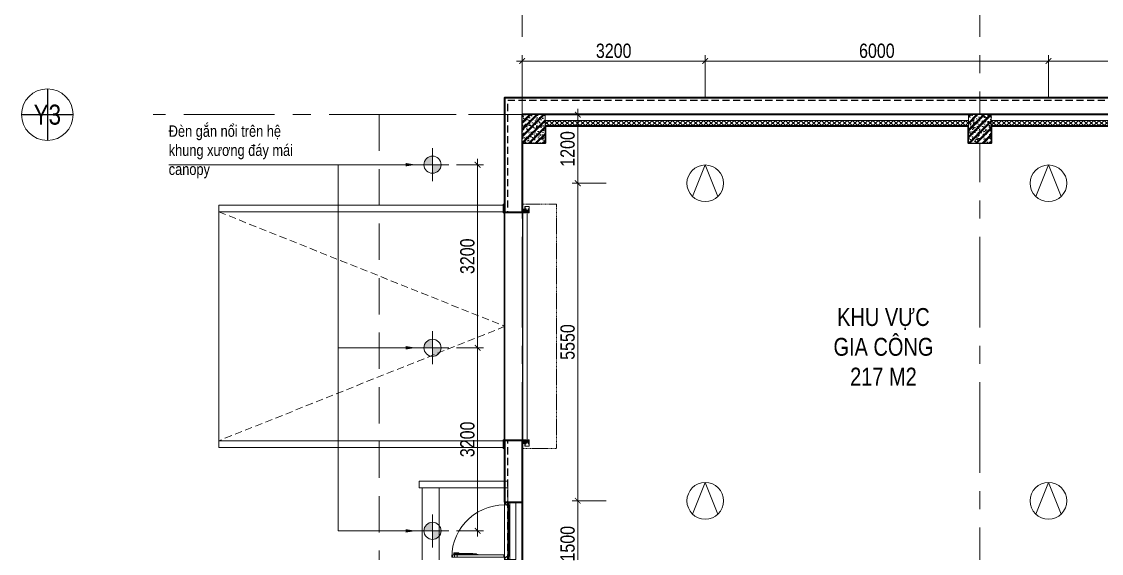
# Model space of a CAD drawing. Header units: millimetres. Extents: x -547695 to 905972, y -1055718 to 167349.
# Drawn here: x -533818 to -514944, y -904588 to -895293 of the extents above; entities that cross this region are included whole.
import ezdxf
from ezdxf.enums import TextEntityAlignment as Align
from ezdxf.xclip import XClip

# ---------------------------------------------------------------- set-up
doc = ezdxf.new("R2010")
doc.units = ezdxf.units.MM
doc.header["$XCLIPFRAME"] = 0
for name, pattern in [('$0$BASE-A0$0$HIDDEN', [0.375, 0.25, -0.125]), ('CENTER', [50.8, 31.75, -6.35, 6.35, -6.35]), ('HIDDEN', [9.525, 6.35, -3.175]), ('XR-MB (+8.000)$0$$0$BASE-A0$0$HIDDEN', [0.375, 0.25, -0.125]), ('XR-MBT1$0$HID', [2.3, 1.5, -0.8])]:
    doc.linetypes.add(name, pattern=pattern)
doc.layers.get('DEFPOINTS').update_dxf_attribs({"color": 1, "lineweight": 25})
doc.layers.add('8', color=8, linetype='Continuous')
for name, color, linetype, lineweight in [('A-COLS', 9, 'Continuous', 9), ('A-DIMS', 8, 'Continuous', 9), ('A-DOOR', 142, 'Continuous', 9), ('A-EQPM-CEIL', 127, 'Continuous', 9), ('A-GRID', 250, 'CENTER', 15), ('A-HEVY', 111, 'Continuous', 35), ('A-HIDD', 45, 'HIDDEN', 9), ('A-PATT', 252, 'Continuous', 9), ('A-SYMBOLS', 10, 'Continuous', 13), ('A-TEXT', 255, 'Continuous', 25), ('A-WALL', 12, 'Continuous', 13), ('A-WALL-INT', 31, 'Continuous', 9), ('TBDIEN', 210, 'Continuous', 15), ('XR-MB (+8.000)$0$chi dan', 8, 'Continuous', 9), ('XR-MB (+8.000)$0$DIM TAN', 169, 'Continuous', 13), ('XR-MB (+8.000)$0$net khung', 2, 'Continuous', 13), ('XR-MB (+8.000)$0$phu kien ngoai cua', 4, 'Continuous', 5)]:
    doc.layers.add(name, color=color, linetype=linetype, lineweight=lineweight)
doc.styles.add('VTK_Arial', font='arial.ttf', dxfattribs={"width": 0.8})
doc.styles.add('VTK_Arial_3.5 mm', font='arial.ttf', dxfattribs={"width": 0.8, "height": 3.5})
doc.dimstyles.new('A-2.5-DIM100', dxfattribs={"dimscale": 100, "dimtxt": 2.5, "dimasz": 1, "dimexe": 1, "dimexo": 0, "dimgap": 0.5, "dimtad": 1, "dimdec": 0, "dimzin": 12, "dimdsep": 46, "dimtxsty": 'VTK_Arial', "dimblk": 'ARCHTICK', "dimcen": 0, "dimdle": 1, "dimclrd": 256, "dimclre": 256, "dimclrt": 7, "dimadec": 1, "dimazin": 3, "dimtfac": 1, "dimtdec": 0, "dimtmove": 0, "dimatfit": 2, "dimfxl": 20, "dimtfill": 1, "dimtolj": 1, "dimtzin": 0, "dimlwd": -1, "dimlwe": -1, "dimarcsym": 0})
doc.dimstyles.new('A-2.5-DIM60', dxfattribs={"dimscale": 60, "dimtxt": 2.5, "dimasz": 1, "dimexe": 1, "dimexo": 0, "dimgap": 0.5, "dimtad": 1, "dimdec": 0, "dimzin": 12, "dimdsep": 46, "dimtxsty": 'VTK_Arial', "dimblk": 'ARCHTICK', "dimcen": 0, "dimdle": 1, "dimclrd": 256, "dimclre": 256, "dimclrt": 7, "dimadec": 1, "dimazin": 3, "dimtfac": 1, "dimtdec": 0, "dimtmove": 0, "dimatfit": 2, "dimfxl": 20, "dimtfill": 1, "dimtolj": 1, "dimtzin": 0, "dimlwd": -1, "dimlwe": -1, "dimarcsym": 0})

# ---------------------------------------------------------------- blocks, each defined once
blk = doc.blocks.new('*U325')
blk.add_wipeout([(4.5, 0), (4.46, -0.56), (4.36, -1.12), (4.18, -1.66), (3.94, -2.17), (3.64, -2.65), (3.28, -3.08), (2.87, -3.47), (2.41, -3.8), (1.92, -4.07), (1.39, -4.28), (0.84, -4.42), (0.28, -4.49), (-0.28, -4.49), (-0.84, -4.42), (-1.39, -4.28), (-1.92, -4.07), (-2.41, -3.8), (-2.87, -3.47), (-3.28, -3.08), (-3.64, -2.65), (-3.94, -2.17), (-4.18, -1.66), (-4.36, -1.12), (-4.46, -0.56), (-4.5, 0), (-4.46, 0.56), (-4.36, 1.12), (-4.18, 1.66), (-3.94, 2.17), (-3.64, 2.65), (-3.28, 3.08), (-2.87, 3.47), (-2.41, 3.8), (-1.92, 4.07), (-1.39, 4.28), (-0.84, 4.42), (-0.28, 4.49), (0.28, 4.49), (0.84, 4.42), (1.39, 4.28), (1.92, 4.07), (2.41, 3.8), (2.87, 3.47), (3.28, 3.08), (3.64, 2.65), (3.94, 2.17), (4.18, 1.66), (4.36, 1.12), (4.46, 0.56)])
blk.add_circle((0, 0), 4.5)
at = {"layer": 'DEFPOINTS', "color": 250}
for p, q in [((0, 4.5), (0, -4.5)), ((-4.5, 0), (4.5, 0))]:
    blk.add_line(p, q, dxfattribs=at)
at = {"color": 7, "style": 'VTK_Arial_3.5 mm', "width": 0.8}
blk.add_attdef('X12', text='', height=3.5, dxfattribs=at).set_placement((0, 0), align=Align.MIDDLE_CENTER)
blk = doc.blocks.new('Ư4RGH56YH')
at = {"layer": 'A-SYMBOLS', "xscale": 100, "yscale": 100, "zscale": 100}
blk.add_blockref('*U325', (-35225.7, -19132.3), dxfattribs=at).add_auto_attribs({'X12': 'Y3'})
blk = doc.blocks.new('DCAVN')
at = {"layer": 'A-EQPM-CEIL', "color": 0}
for p, q in [((-275, -290), (0, 400)), ((0, 400), (277, -289))]:
    blk.add_line(p, q, dxfattribs=at)
blk.add_circle((0, 0), 400, dxfattribs=at)
blk = doc.blocks.new('zw$7EED')
at = {"layer": 'TBDIEN', "color": 3, "ltscale": 0.2, "xscale": 0.8, "yscale": 0.8, "zscale": 0.8}
for p in [(3200, -1200), (9200, -1200), (3200, -6750), (9200, -6750)]:
    blk.add_blockref('DCAVN', p, dxfattribs=at)
blk = doc.blocks.new('_ARCHTICK')
at = {"color": 0, "linetype": 'ByBlock', "const_width": 0.15}
blk.add_lwpolyline([(-0.5, -0.5), (0.5, 0.5)], dxfattribs=at)
blk = doc.blocks.new('*D722')
at = {"layer": 'A-DIMS', "transparency": 16777216}
for p, q in [((-523598, -898119), (-524197, -898119)), ((-524097, -898019), (-524097, -903769)), ((-523598, -903669), (-524197, -903669))]:
    blk.add_line(p, q, dxfattribs=at)
at = {"layer": 'DEFPOINTS', "color": 0, "transparency": 16777216}
for p in [(-523598, -898119), (-524097, -903669), (-523598, -903669)]:
    blk.add_point(p, dxfattribs=at)
at = {"layer": 'A-DIMS', "transparency": 16777216, "xscale": 100, "yscale": 100, "zscale": 100}
for p, rotation in [((-524097, -898119), 90), ((-524097, -903669), 270)]:
    blk.add_blockref('_ARCHTICK', p, dxfattribs=dict(at, rotation=rotation))
at = {"layer": 'A-DIMS', "color": 7, "transparency": 16777216, "insert": (-524274, -900894), "char_height": 250, "attachment_point": 5, "rotation": 90, "style": 'VTK_Arial', "bg_fill": 3, "box_fill_scale": 1.1, "bg_fill_color": 257, "bg_fill_transparency": 0}
blk.add_mtext('\\A1;5550', dxfattribs=at)
blk = doc.blocks.new('*D723')
at = {"layer": 'A-DIMS', "transparency": 16777216}
for p, q in [((-524097, -903569), (-524097, -905269)), ((-523598, -903669), (-524197, -903669)), ((-523598, -905169), (-524197, -905169))]:
    blk.add_line(p, q, dxfattribs=at)
at = {"layer": 'DEFPOINTS', "color": 0, "transparency": 16777216}
for p in [(-523598, -903669), (-524097, -905169), (-523598, -905169)]:
    blk.add_point(p, dxfattribs=at)
at = {"layer": 'A-DIMS', "transparency": 16777216, "xscale": 100, "yscale": 100, "zscale": 100}
for p, rotation in [((-524097, -903669), 90), ((-524097, -905169), 270)]:
    blk.add_blockref('_ARCHTICK', p, dxfattribs=dict(at, rotation=rotation))
at = {"layer": 'A-DIMS', "color": 7, "transparency": 16777216, "insert": (-524274, -904419), "char_height": 250, "attachment_point": 5, "rotation": 90, "style": 'VTK_Arial', "bg_fill": 3, "box_fill_scale": 1.1, "bg_fill_color": 257, "bg_fill_transparency": 0}
blk.add_mtext('\\A1;1500', dxfattribs=at)
blk = doc.blocks.new('*D724')
at = {"layer": 'A-DIMS', "transparency": 16777216}
for p, q in [((-525069, -896620), (-525069, -895883)), ((-521869, -896620), (-521869, -895883)), ((-525169, -895983), (-521769, -895983))]:
    blk.add_line(p, q, dxfattribs=at)
at = {"layer": 'DEFPOINTS', "color": 0, "transparency": 16777216}
for p in [(-521869, -895983), (-525069, -896620), (-521869, -896620)]:
    blk.add_point(p, dxfattribs=at)
at = {"layer": 'A-DIMS', "transparency": 16777216, "xscale": 100, "yscale": 100, "zscale": 100, "rotation": 180}
blk.add_blockref('_ARCHTICK', (-525069, -895983), dxfattribs=at)
at = {"layer": 'A-DIMS', "transparency": 16777216, "xscale": 100, "yscale": 100, "zscale": 100}
blk.add_blockref('_ARCHTICK', (-521869, -895983), dxfattribs=at)
at = {"layer": 'A-DIMS', "color": 7, "transparency": 16777216, "insert": (-523469, -895805), "char_height": 250, "attachment_point": 5, "style": 'VTK_Arial', "bg_fill": 3, "box_fill_scale": 1.1, "bg_fill_color": 257, "bg_fill_transparency": 0}
blk.add_mtext('\\A1;3200', dxfattribs=at)
blk = doc.blocks.new('*D725')
at = {"layer": 'A-DIMS', "transparency": 16777216}
for p, q in [((-521869, -896620), (-521869, -895883)), ((-515869, -896620), (-515869, -895883)), ((-521969, -895983), (-515769, -895983))]:
    blk.add_line(p, q, dxfattribs=at)
at = {"layer": 'DEFPOINTS', "color": 0, "transparency": 16777216}
for p in [(-515869, -895983), (-521869, -896620), (-515869, -896620)]:
    blk.add_point(p, dxfattribs=at)
at = {"layer": 'A-DIMS', "transparency": 16777216, "xscale": 100, "yscale": 100, "zscale": 100, "rotation": 180}
blk.add_blockref('_ARCHTICK', (-521869, -895983), dxfattribs=at)
at = {"layer": 'A-DIMS', "transparency": 16777216, "xscale": 100, "yscale": 100, "zscale": 100}
blk.add_blockref('_ARCHTICK', (-515869, -895983), dxfattribs=at)
at = {"layer": 'A-DIMS', "color": 7, "transparency": 16777216, "insert": (-518869, -895805), "char_height": 250, "attachment_point": 5, "style": 'VTK_Arial', "bg_fill": 3, "box_fill_scale": 1.1, "bg_fill_color": 257, "bg_fill_transparency": 0}
blk.add_mtext('\\A1;6000', dxfattribs=at)
blk = doc.blocks.new('*D726')
at = {"layer": 'A-DIMS', "transparency": 16777216}
for p, q in [((-515869, -896620), (-515869, -895883)), ((-509869, -896620), (-509869, -895883)), ((-515969, -895983), (-509769, -895983))]:
    blk.add_line(p, q, dxfattribs=at)
at = {"layer": 'DEFPOINTS', "color": 0, "transparency": 16777216}
for p in [(-509869, -895983), (-515869, -896620), (-509869, -896620)]:
    blk.add_point(p, dxfattribs=at)
at = {"layer": 'A-DIMS', "transparency": 16777216, "xscale": 100, "yscale": 100, "zscale": 100, "rotation": 180}
blk.add_blockref('_ARCHTICK', (-515869, -895983), dxfattribs=at)
at = {"layer": 'A-DIMS', "transparency": 16777216, "xscale": 100, "yscale": 100, "zscale": 100}
blk.add_blockref('_ARCHTICK', (-509869, -895983), dxfattribs=at)
at = {"layer": 'A-DIMS', "color": 7, "transparency": 16777216, "insert": (-512869, -895805), "char_height": 250, "attachment_point": 5, "style": 'VTK_Arial', "bg_fill": 3, "box_fill_scale": 1.1, "bg_fill_color": 257, "bg_fill_transparency": 0}
blk.add_mtext('\\A1;6000', dxfattribs=at)
blk = doc.blocks.new('*D732')
at = {"layer": 'A-DIMS', "transparency": 16777216}
for p, q in [((-524097, -898219), (-524097, -896820)), ((-523598, -896920), (-524197, -896920)), ((-523598, -898119), (-524197, -898119))]:
    blk.add_line(p, q, dxfattribs=at)
at = {"layer": 'DEFPOINTS', "color": 0, "transparency": 16777216}
for p in [(-524097, -896920), (-523598, -896920), (-523598, -898119)]:
    blk.add_point(p, dxfattribs=at)
at = {"layer": 'A-DIMS', "transparency": 16777216, "xscale": 100, "yscale": 100, "zscale": 100}
for p, rotation in [((-524097, -896920), 90), ((-524097, -898119), 270)]:
    blk.add_blockref('_ARCHTICK', p, dxfattribs=dict(at, rotation=rotation))
at = {"layer": 'A-DIMS', "color": 7, "transparency": 16777216, "insert": (-524274, -897519), "char_height": 250, "attachment_point": 5, "rotation": 90, "style": 'VTK_Arial', "bg_fill": 3, "box_fill_scale": 1.1, "bg_fill_color": 257, "bg_fill_transparency": 0}
blk.add_mtext('\\A1;1200', dxfattribs=at)
blk = doc.blocks.new('THTH')
at = {"layer": 'A-EQPM-CEIL'}
h = blk.add_hatch(color=2, dxfattribs=at)
h.dxf.hatch_style = 1
h.paths.add_polyline_path([(-150, 0), (0, 0), (0, 150, 0.414214), (-150, 0)])
h.paths.add_polyline_path([(0, -150), (0, 0), (150, 0, -0.414214), (0, -150)])
at = {"layer": 'A-EQPM-CEIL', "color": 2}
for points in [[(0, 0), (0, 288)], [(0, 0), (288, 0)], [(0, 0), (-288, 0)], [(0, 0), (0, -288)]]:
    blk.add_lwpolyline(points, dxfattribs=at)
blk.add_circle((0, 0), 150, dxfattribs=at)
blk = doc.blocks.new('*D906')
at = {"layer": 'A-DIMS', "transparency": 16777216}
for p, q in [((-526217, -897795), (-525747, -897795)), ((-525847, -897695), (-525847, -901095)), ((-526217, -900995), (-525747, -900995))]:
    blk.add_line(p, q, dxfattribs=at)
at = {"layer": 'DEFPOINTS', "color": 0, "transparency": 16777216}
for p in [(-526217, -897795), (-526217, -900995), (-525847, -900995)]:
    blk.add_point(p, dxfattribs=at)
at = {"layer": 'A-DIMS', "transparency": 16777216, "xscale": 100, "yscale": 100, "zscale": 100}
for p, rotation in [((-525847, -897795), 90), ((-525847, -900995), 270)]:
    blk.add_blockref('_ARCHTICK', p, dxfattribs=dict(at, rotation=rotation))
at = {"layer": 'A-DIMS', "color": 7, "transparency": 16777216, "insert": (-526025, -899395), "char_height": 250, "attachment_point": 5, "rotation": 90, "style": 'VTK_Arial', "bg_fill": 3, "box_fill_scale": 1.1, "bg_fill_color": 257, "bg_fill_transparency": 0}
blk.add_mtext('\\A1;3200', dxfattribs=at)
blk = doc.blocks.new('*D907')
at = {"layer": 'A-DIMS', "transparency": 16777216}
for p, q in [((-526217, -900995), (-525747, -900995)), ((-525847, -900895), (-525847, -904295)), ((-526217, -904195), (-525747, -904195))]:
    blk.add_line(p, q, dxfattribs=at)
at = {"layer": 'DEFPOINTS', "color": 0, "transparency": 16777216}
for p in [(-526217, -900995), (-526217, -904195), (-525847, -904195)]:
    blk.add_point(p, dxfattribs=at)
at = {"layer": 'A-DIMS', "transparency": 16777216, "xscale": 100, "yscale": 100, "zscale": 100}
for p, rotation in [((-525847, -900995), 90), ((-525847, -904195), 270)]:
    blk.add_blockref('_ARCHTICK', p, dxfattribs=dict(at, rotation=rotation))
at = {"layer": 'A-DIMS', "color": 7, "transparency": 16777216, "insert": (-526025, -902595), "char_height": 250, "attachment_point": 5, "rotation": 90, "style": 'VTK_Arial', "bg_fill": 3, "box_fill_scale": 1.1, "bg_fill_color": 257, "bg_fill_transparency": 0}
blk.add_mtext('\\A1;3200', dxfattribs=at)
blk = doc.blocks.new('ERBHRTHB4T')
at = {"color": 0}
blk.add_wipeout([(-200, 100), (200, 100), (200, -400), (-200, -400)], dxfattribs=at).dxf.layer = '8'
at = {"layer": 'A-PATT'}
h = blk.add_hatch(dxfattribs=at)
h.set_pattern_fill('BT-01', color=256, scale=20, style=0, double=1, pattern_type=2)
h.set_pattern_definition([(50, (115612.73, 26820), (143.45204, -12.55043), [15, -165]), (355, (115612.73, 26820), (-27.75027, 150.43843), [12, -132]), (100.4514, (115624.68, 26818.95), (115.70188, 137.88791), [12.74804, -140.22842]), (46.1842, (115612.73, 26860), (213.4482, -33.1038), [22.5, -247.5]), (96.6356, (115630.52, 26857.24), (186.93254, 194.82357), [19.12206, -210.3426]), (351.1842, (115612.73, 26860), (186.9324, 194.8237), [18, -198]), (21, (115632.73, 26850), (119.38141, -80.52378), [15, -165]), (326, (115632.73, 26850), (48.66307, 145.03), [12, -132]), (71.4514, (115642.68, 26843.29), (168.04453, 64.5061), [12.74804, -140.22842]), (37.5, (115612.73, 26820), (2.43197, 66.57877), [0, -130.4, 0, -134, 0, -132.5]), (7.5, (115612.73, 26820), (52.613907, 78.882342), [0, -76.4, 0, -127.4, 0, -50.5]), (327.5, (115568.13, 26820), (106.764487, -4.510974), [0, -50, 0, -156, 0, -207]), (317.5, (115548.13, 26820), (116.637234, 20.021), [0, -65, 0, -103.6, 0, -147]), (45, (115612.73, 26820), (-60.104076, 60.104076), []), (45, (115612.73, 26844.5), (-60.104076, 60.104076), [])])
h.paths.add_polyline_path([(200, 100), (200, -400), (-200, -400), (-200, 100)])
at = {"color": 0}
blk.add_lwpolyline([(-200, 100), (200, 100), (200, -400), (-200, -400)], close=True, dxfattribs=at)
blk = doc.blocks.new('ERYUJH76Y')
at = {"layer": 'A-GRID', "ltscale": 50}
for points in [[(-24000, 3348), (-24000, 25008)], [(-16000, 3348), (-16000, 25008)], [(4694, 21428), (-30447, 21428)]]:
    blk.add_lwpolyline(points, dxfattribs=at)
at = {"layer": 'A-COLS'}
for p in [(-23800, 21328), (-16000, 21328)]:
    blk.add_blockref('ERBHRTHB4T', p, dxfattribs=at)
blk = doc.blocks.new('XR-MB (+8.000)$0$ban le b')
at = {"layer": 'A-DOOR'}
for p, q in [((11285, -283), (11288, -283)), ((11285, -307), (11285, -283)), ((11294, -309), (11287, -309)), ((11288, -283), (11288, -305)), ((11297, -306), (11290, -306)), ((11300, -330), (11294, -330)), ((11295, -319), (11295, -310)), ((11297, -327), (11297, -333)), ((11298, -319), (11298, -308))]:
    blk.add_line(p, q, dxfattribs=at)
for radius in [10, 7]:
    blk.add_circle((11297, -330), radius, dxfattribs=at)
for centre, radius, start, end in [((11287, -307), 1.5, 180, 270), ((11290, -305), 1.5, 180, 270), ((11294, -310), 1.5, 0, 90), ((11293, -319), 2, 286.9578, 0), ((11297, -308), 1.5, 0, 90), ((11300, -319), 2, 180, 253.0422)]:
    blk.add_arc(centre, radius, start, end, dxfattribs=at)
blk = doc.blocks.new('XR-MB (+8.000)$0$gioong cao su')
at = {"layer": 'A-DOOR'}
for points in [[(1628098, 55606), (1628100, 55606), (1628100, 55546), (1628098, 55546)], [(1628100, 55591), (1628107, 55591), (1628107, 55561), (1628100, 55561)]]:
    blk.add_lwpolyline(points, close=True, dxfattribs=at)
for points in [[(1628109, 55600), (1628128, 55600, -0.4142136), (1628130, 55598), (1628130, 55553, -0.4142136), (1628128, 55551), (1628109, 55551, -0.4142136), (1628107, 55553), (1628107, 55598, -0.4142136)], [(1628109, 55599), (1628128, 55599, -0.4142136), (1628129, 55598), (1628129, 55553, -0.4142136), (1628128, 55552), (1628109, 55552, -0.4142136), (1628108, 55553), (1628108, 55598, -0.4142136)]]:
    blk.add_lwpolyline(points, format="xyb", close=True, dxfattribs=at)
blk = doc.blocks.new('XR-MB (+8.000)$0$123')
at = {"layer": 'A-DOOR'}
h = blk.add_hatch(dxfattribs=at)
h.set_pattern_fill('ANSI31', color=256, style=0)
h.set_pattern_definition([(135, (327793.7614, 93736.06553), (0.08838834765, 0.08838834765), [])])
h.paths.add_polyline_path([(240172, 36474), (240174, 36474), (240174, 36388), (240172, 36388)])
for p, q in [((240171, 36465), (240171, 36475)), ((240221, 36475), (240171, 36475)), ((240172, 36474), (240172, 36388)), ((240172, 36465), (240172, 36474)), ((240172, 36474), (240220, 36474)), ((240174, 36474), (240174, 36388)), ((240174, 36413), (240174, 36413)), ((240220, 36420), (240205, 36420)), ((240205, 36420), (240205, 36403)), ((240221, 36418), (240206, 36418)), ((240206, 36418), (240206, 36401)), ((240235, 36455), (240220, 36474)), ((240235, 36434), (240220, 36434)), ((240220, 36434), (240220, 36420)), ((240236, 36455), (240221, 36475)), ((240221, 36432), (240221, 36418)), ((240236, 36432), (240221, 36432)), ((240235, 36455), (240235, 36434)), ((240236, 36455), (240236, 36432)), ((240146, 36386), (240146, 36398)), ((240146, 36398), (240147, 36398)), ((240186, 36386), (240146, 36386)), ((240147, 36388), (240147, 36398)), ((240185, 36388), (240147, 36388)), ((240185, 36388), (240205, 36403)), ((240186, 36386), (240206, 36401))]:
    blk.add_line(p, q, dxfattribs=at)
blk = doc.blocks.new('XR-MB (+8.000)$0$gdfghgfjjjk')
at = {"layer": 'A-DOOR'}
for p, q in [((196862, 627553), (196861, 626550)), ((196862, 627568), (196871, 627568)), ((196862, 627568), (196862, 627568)), ((196862, 627568), (196862, 627568)), ((196862, 627568), (196862, 627568)), ((196862, 627534), (196862, 627568)), ((196863, 627553), (196862, 626551)), ((196863, 627567), (196870, 627567)), ((196863, 627534), (196863, 627567)), ((196863, 627554), (196896, 627554)), ((196863, 627554), (196863, 627554)), ((196863, 627545), (196863, 627554)), ((196864, 627545), (196863, 627545)), ((196863, 627515), (196906, 627515)), ((196863, 627506), (196863, 627515)), ((196863, 627460), (196863, 627469)), ((196906, 627460), (196863, 627460)), ((196864, 627553), (196895, 627553)), ((196864, 627545), (196864, 627553)), ((196864, 627514), (196905, 627514)), ((196864, 627506), (196864, 627514)), ((196864, 627461), (196864, 627469)), ((196905, 627461), (196864, 627461)), ((196870, 627567), (196870, 627554)), ((196871, 627568), (196871, 627554)), ((196895, 627553), (196895, 627544)), ((196895, 627544), (196906, 627544)), ((196896, 627554), (196896, 627544)), ((196896, 627544), (196907, 627544)), ((196905, 626564), (196906, 627544)), ((196905, 626563), (196907, 627544)), ((196905, 627514), (196905, 627461)), ((196906, 627544), (196906, 627534)), ((196906, 627515), (196906, 627460)), ((196907, 627544), (196907, 627534)), ((196943, 627529), (196907, 627529)), ((196907, 627529), (196907, 627062)), ((196907, 627514), (196913, 627514)), ((196907, 627462), (196913, 627462)), ((196943, 627434), (196907, 627434)), ((196935, 627406), (196907, 627406)), ((196913, 627514), (196925, 627529)), ((196913, 627514), (196913, 627462)), ((196913, 627462), (196925, 627434)), ((196924, 627095), (196924, 627432)), ((196935, 627432), (196924, 627432)), ((196925, 627529), (196925, 627434)), ((196935, 627162), (196935, 627432)), ((196943, 627434), (196943, 627529)), ((196915, 627089), (196907, 627089)), ((196914, 627062), (196907, 627062)), ((196922, 627093), (196915, 627089)), ((196915, 627062), (196915, 627089)), ((196924, 627162), (196935, 627162)), ((196862, 626571), (196862, 626563)), ((196862, 626571), (196862, 626564)), ((196862, 626564), (196905, 626564)), ((197894, 626451), (196820, 626451)), ((196861, 626550), (196870, 626550)), ((196862, 626563), (196905, 626563)), ((196862, 626551), (196869, 626551)), ((196869, 626551), (196869, 626563)), ((196870, 626550), (196870, 626563)), ((197862, 626489), (196874, 626489)), ((196875, 626469), (197862, 626469))]:
    blk.add_line(p, q, dxfattribs=at)
at = {"layer": 'A-DOOR', "linetype": 'XR-MB (+8.000)$0$$0$BASE-A0$0$HIDDEN'}
blk.add_line((197899, 626550), (196851, 626550), dxfattribs=at)
at = {"layer": 'A-DOOR'}
blk.add_arc((196851, 626550), 1018, 354.451, 89.3822, dxfattribs=at)
for centre, major_axis, start_param, end_param in [((196914, 627062), (-0.809, 0.369), 1.998585, 3.569381), ((196921, 627095), (2.34, 1.29), 4.637391, 5.778763)]:
    blk.add_ellipse(centre, major_axis=major_axis, ratio=1, start_param=start_param, end_param=end_param, dxfattribs=at)
at = {"layer": 'XR-MB (+8.000)$0$chi dan', "extrusion": (0, 0, -1), "xscale": 0.8895027643677431, "yscale": 0.8895027643677431, "zscale": -0.889502743225944, "rotation": 179.9978614932291}
blk.add_blockref('XR-MB (+8.000)$0$123', (16817, 658913), dxfattribs=at)
at = {"layer": 'XR-MB (+8.000)$0$chi dan', "xscale": 0.8895027643677431, "yscale": 0.8895027643677431, "zscale": 0.8895027643677431, "rotation": 180.0021385067709}
blk.add_blockref('XR-MB (+8.000)$0$123', (411551, 658929), dxfattribs=at)
at = {"layer": 'XR-MB (+8.000)$0$net khung', "xscale": 0.1601102353251793, "yscale": 0.1601102353251793, "zscale": 0.1601102172678523, "rotation": 90.00213296456585}
for p in [(205775, 365814), (206777, 365814)]:
    blk.add_blockref('XR-MB (+8.000)$0$gioong cao su', p, dxfattribs=at)
at = {"layer": 'XR-MB (+8.000)$0$phu kien ngoai cua', "xscale": 0.889502645156231, "yscale": 0.889502763748169, "zscale": 0.8895026589233752, "rotation": 270.002134667727}
blk.add_blockref('XR-MB (+8.000)$0$ban le b', (197145, 636598), dxfattribs=at)
blk = doc.blocks.new('XR-MB (+8.000)$0$cua 1 canh')
blk.add_wipeout([(0, 0), (0, -1100), (220, -1100), (220, 0)]).dxf.layer = 'A-DOOR'
at = {"layer": 'A-DOOR'}
blk.add_lwpolyline([(0, 0), (220, 0), (220, -1100), (0, -1100)], close=True, dxfattribs=at)
at = {"layer": 'XR-MB (+8.000)$0$DIM TAN', "xscale": -1, "rotation": 270}
blk.add_blockref('XR-MB (+8.000)$0$gdfghgfjjjk', (-626335, -197918), dxfattribs=at)
blk = doc.blocks.new('*U49')
for p, q in [((-3985, 425), (-4095, 425)), ((-4095, 425), (-4095, 350)), ((-3988, 422), (-4092, 422)), ((-4010, 416), (-4053, 416)), ((-4053, 403), (-4053, 416)), ((-4053, 408), (-4053, 408)), ((-4037, 403), (-4053, 403)), ((-4013, 413), (-4050, 413)), ((-4050, 406), (-4050, 413)), ((-4037, 406), (-4050, 406)), ((-4037, 406), (-4037, 403)), ((-4023, 406), (-4013, 406)), ((-4013, 406), (-4023, 406)), ((-4023, 403), (-4023, 406)), ((-4023, 403), (-3985, 403)), ((-4013, 406), (-4013, 413)), ((-4010, 406), (-4010, 416)), ((-4010, 406), (-3988, 406)), ((-3988, 406), (-3988, 422)), ((-3985, 403), (-3985, 425)), ((-15, 403), (-15, 425)), ((-15, 425), (95, 425)), ((23, 403), (-15, 403)), ((-12, 406), (-12, 422)), ((-12, 422), (92, 422)), ((10, 406), (-12, 406)), ((10, 406), (10, 416)), ((10, 416), (53, 416)), ((13, 406), (13, 413)), ((13, 413), (50, 413)), ((23, 406), (13, 406)), ((13, 406), (23, 406)), ((23, 403), (23, 406)), ((37, 406), (37, 403)), ((37, 406), (50, 406)), ((37, 403), (53, 403)), ((50, 406), (50, 413)), ((53, 403), (53, 416)), ((53, 408), (53, 408)), ((95, 425), (95, 350))]:
    blk.add_line(p, q)
for points in [[(-4037, 403, 0.277794), (-4010, 396, -0.278361), (-4023, 403)], [(37, 403, -0.277794), (10, 396, 0.278361), (23, 403)]]:
    blk.add_lwpolyline(points, format="xyb")
at = {"color": 250}
blk.add_wipeout([(0, 0), (-4000, 0), (-4000, 300), (0, 300)], dxfattribs=at)
for p, q in [((-4092, 422), (-4092, 353)), ((92, 422), (92, 353)), ((-4095, 350), (-3985, 350)), ((-4092, 353), (-3988, 353)), ((-4037, 373), (-4053, 373)), ((-4053, 373), (-4053, 360)), ((-4053, 368), (-4053, 368)), ((-4010, 360), (-4053, 360)), ((-4037, 370), (-4050, 370)), ((-4050, 370), (-4050, 363)), ((-4013, 363), (-4050, 363)), ((-4037, 370), (-4037, 373)), ((-3985, 373), (-4023, 373)), ((-4023, 373), (-4023, 370)), ((-4013, 370), (-4023, 370)), ((-4013, 370), (-4013, 363)), ((-3988, 370), (-4010, 370)), ((-4010, 370), (-4010, 360)), ((-4000, 300), (-4000, 0)), ((-3988, 353), (-3988, 370)), ((-3985, 350), (-3985, 373)), ((-15, 350), (-15, 373)), ((-15, 373), (23, 373)), ((95, 350), (-15, 350)), ((-12, 353), (-12, 370)), ((-12, 370), (10, 370)), ((92, 353), (-12, 353)), ((0, 300), (0, 0)), ((10, 370), (10, 360)), ((10, 360), (53, 360)), ((13, 370), (23, 370)), ((13, 370), (13, 363)), ((13, 363), (50, 363)), ((23, 373), (23, 370)), ((37, 370), (37, 373)), ((37, 373), (53, 373)), ((37, 370), (50, 370)), ((50, 370), (50, 363)), ((53, 373), (53, 360)), ((53, 368), (53, 368))]:
    blk.add_line(p, q)
at = {"color": 1}
for p, q in [((-4002, 348), (-4048, 302)), ((-4048, 348), (-4002, 302)), ((2, 348), (48, 302)), ((48, 348), (2, 302))]:
    blk.add_line(p, q, dxfattribs=at)
at = {"linetype": 'XR-MBT1$0$HID', "ltscale": 10}
blk.add_lwpolyline([(50, 300), (135, 300), (135, 900), (-4135, 900), (-4135, 544), (-4135, 544), (-4135, 300), (-4050, 300)], dxfattribs=at)
for points in [[(-4037, 373, -0.277794), (-4010, 379, 0.278361), (-4023, 373)], [(37, 373, 0.277794), (10, 379, -0.278361), (23, 373)]]:
    blk.add_lwpolyline(points, format="xyb")
at = {"linetype": 'XR-MBT1$0$HID', "ltscale": 10, "const_width": 20}
blk.add_lwpolyline([(-4025, 388), (25, 388)], dxfattribs=at)
for points in [[(-4000, 350), (-4000, 340), (-3985, 340), (-3985, -30), (-4135, -30), (-4135, -15), (-4123, -15), (-4123, 0)], [(-4050, 350), (-4000, 350), (-4000, 300), (-4050, 300), (-4050, 350)], [(0, 350), (0, 340), (-15, 340), (-15, -30), (135, -30), (135, -15), (123, -15), (123, 0)], [(50, 350), (0, 350), (0, 300), (50, 300), (50, 350)]]:
    blk.add_lwpolyline(points)
for points in [[(-4048, 348), (-4002, 348), (-4002, 302), (-4048, 302)], [(48, 348), (2, 348), (2, 302), (48, 302)]]:
    blk.add_lwpolyline(points, close=True)
at = {"style": 'VTK_Arial', "width": 0.8}
blk.add_attdef('DFDFD', (-1866, 322), '', height=100, dxfattribs=at)
blk = doc.blocks.new('egeg')
at = {"layer": 'A-PATT'}
for points in [[(1500, 720), (-50, 720)], [(-50, 600), (-50, 720)], [(1500, 600), (-50, 600)], [(0, 600), (0, -900)], [(300, 600), (300, -900)], [(1500, 720), (1500, -1020)], [(1500, -900), (-50, -900)], [(-50, -900), (-50, -1020)], [(1500, -1020), (-50, -1020)]]:
    blk.add_lwpolyline(points, dxfattribs=at)
blk = doc.blocks.new('rty')
at = {"layer": 'A-HIDD', "ltscale": 20}
blk.add_lwpolyline([(0, 2000), (5000, 0), (0, -2000)], dxfattribs=at)
at = {"layer": 'A-PATT'}
for points in [[(0, -2120), (5000, -2120), (5000, 2120), (0, 2120)], [(0, -2000), (5000, -2000), (5000, 2000), (0, 2000)]]:
    blk.add_lwpolyline(points, close=True, dxfattribs=at)
blk = doc.blocks.new('RHRTHRHRT')
at = {"layer": 'A-PATT', "transparency": 33554620}
h = blk.add_hatch(dxfattribs=at)
h.set_pattern_fill('ANSI37', color=256, scale=20)
h.set_pattern_definition([(45, (-12900, -14800), (-44.90128, 44.90128), []), (135, (-12900, -14800), (-44.90128, -44.90128), [])])
h.paths.add_polyline_path([(-100, -4567), (-200, -4567), (-200, -14800), (-100, -14800)])
h.paths.add_polyline_path([(0, -500), (-24900, -500), (-24900, -400), (0, -400)])
h.paths.add_polyline_path([(-100, -2115), (-200, -2115), (-200, -500), (-100, -500)])
at = {"layer": 'A-WALL-INT'}
blk.add_lwpolyline([(0, -500), (-24900, -500), (-24900, -400), (0, -400)], close=True, dxfattribs=at)
at = {"layer": 'A-DOOR', "xscale": -0.9090909426681971, "yscale": 0.9090909426681971, "zscale": 0.9090909426681971, "rotation": 359.9999999999994}
blk.add_blockref('XR-MB (+8.000)$0$cua 1 canh', (-25410, -7075), dxfattribs=at)
at = {"layer": 'A-HEVY'}
for points in [[(-25600, -7075), (-25600, 0), (0, 0), (0, -300), (-25300, -300), (-25300, -7075)], [(-25600, -7075), (-25300, -7075)]]:
    blk.add_lwpolyline(points, dxfattribs=at)
at = {"layer": 'DEFPOINTS', "linetype": '$0$BASE-A0$0$HIDDEN', "ltscale": 500}
blk.add_lwpolyline([(-25550, -50), (0, -50), (0, -15050), (-25550, -15050)], close=True, dxfattribs=at)
at = {"layer": 'A-WALL'}
blk.add_blockref('egeg', (-27050, -7425), dxfattribs=at)
at = {"layer": 'A-DOOR', "rotation": 270}
blk.add_blockref('*U49', (-25600, -6000), dxfattribs=at)
at = {"layer": 'A-WALL'}
blk.add_blockref('rty', (-30600, -4000), dxfattribs=at)
at = {"layer": 'A-GRID'}
ref = blk.add_blockref('ERYUJH76Y', (-1300, -21728), dxfattribs=at)
XClip(ref).set_block_clipping_path([(-32069.3798585372, 5005.1306604635), (6367.1031573832, 26504.5361301411)])

msp = doc.modelspace()

# ---------------------------------------------------------------- linework, layer by layer
at = {"layer": 'A-HEVY', "color": 1}
msp.add_lwpolyline([(-509269.1, -897119.6), (-516869.1, -897119.6), (-516869.1, -897419.6), (-517269.1, -897419.6), (-517269.1, -897119.6), (-524669.1, -897119.6), (-524669.1, -897419.6), (-525069.1, -897419.6), (-525069.1, -905169.6), (-521469.4, -905169.6), (-521469.4, -905379.6), (-524669.1, -905379.6), (-524669.1, -905569.6), (-525069.1, -905569.6), (-525069.1, -910919.6), (-524669.1, -910919.6), (-524669.1, -911419.6), (-517269.1, -911419.6), (-517269.1, -910919.6), (-516869.1, -910919.6), (-516869.1, -911419.6), (-512879.1, -911419.6)], dxfattribs=at)

# ---------------------------------------------------------------- next in the draw order: block references
at = {"layer": 'A-SYMBOLS'}
msp.add_blockref('Ư4RGH56YH', (-498141.9, -877787.3), dxfattribs=at)

# ---------------------------------------------------------------- next in the draw order: linework, layer by layer
at = {"layer": 'A-HIDD', "ltscale": 100}
msp.add_lwpolyline([(-525369.1, -896919.6), (-527569.1, -896919.6), (-527569.1, -905669.6), (-525369.1, -905669.6)], dxfattribs=at)

# ---------------------------------------------------------------- next in the draw order: block references
at = {"layer": 'A-DIMS'}
for p in [(-526635.8, -897794.6), (-526635.8, -900994.6), (-526635.8, -904194.6)]:
    msp.add_blockref('THTH', p, dxfattribs=at)

# ---------------------------------------------------------------- next in the draw order: texts
at = {"layer": 'A-TEXT', "color": 7, "style": 'VTK_Arial', "bg_fill": 2}
for s, insert, char_height, width, attachment_point in [('Đèn gắn nổi trên hệ khung xương đáy mái canopy', (-531246.2, -897107.4), 200, 2608.179, 1), ('\\A1;KHU VỰC \\PGIA CÔNG\\P217 M2', (-518753.8, -900977.8), 312.5, 2406.081, 5)]:
    msp.add_mtext(s, dxfattribs=dict(at, insert=insert, char_height=char_height, width=width, attachment_point=attachment_point))

# ---------------------------------------------------------------- next in the draw order: dimensions: what is measured, and where the dimension line sits
at = {"layer": 'A-DIMS'}
dim = msp.add_linear_dim(base=(-521869.1, -895983), p1=(-525069.1, -896619.6), p2=(-521869.1, -896619.6), dimstyle='A-2.5-DIM100', override={"dimpost": '\\X', "dimblk": 'ARCHTICK', "dimtmove": 1, "dimtfill": 1, "dimtfillclr": 0}, dxfattribs=at)
dim.commit()
dim.dimension.update_dxf_attribs({"geometry": '*D724', "text_midpoint": (-523469.1, -895805.3)})
dim = msp.add_linear_dim(base=(-524096.644, -903668.614), p1=(-523597.9148, -898119.1016), p2=(-523597.9148, -903668.614), angle=90, dimstyle='A-2.5-DIM100', override={"dimpost": '\\X', "dimtmove": 1}, dxfattribs=at)
dim.commit()
dim.dimension.update_dxf_attribs({"geometry": '*D722', "text_midpoint": (-524274.2872, -900893.8578)})

# ---------------------------------------------------------------- next in the draw order: leaders
at = {"layer": 'A-SYMBOLS'}
for points in [[(-526923.5, -900994.6), (-528286.8, -900994.6), (-528286.8, -897794.6)], [(-526923.5, -904194.6), (-528286.8, -904194.6), (-528286.8, -900994.6)]]:
    msp.add_leader(points, dimstyle='A-2.5-DIM60', override={"dimasz": 3, "dimtad": 0}, dxfattribs=at)

# ---------------------------------------------------------------- next in the draw order: block references
at = {"layer": 'A-HEVY'}
msp.add_blockref('zw$7EED', (-525069.1, -896919.6), dxfattribs=at)

# ---------------------------------------------------------------- next in the draw order: dimensions: what is measured, and where the dimension line sits
at = {"layer": 'A-DIMS'}
dim = msp.add_linear_dim(base=(-515869.1, -895983), p1=(-521869.1, -896619.6), p2=(-515869.1, -896619.6), dimstyle='A-2.5-DIM100', override={"dimpost": '\\X', "dimtmove": 1}, dxfattribs=at)
dim.commit()
dim.dimension.update_dxf_attribs({"geometry": '*D725', "text_midpoint": (-518869.1, -895805.4)})
for base, p1, p2, override, picture, middle in [((-524096.644, -896919.5932), (-523597.9148, -898119.1016), (-523597.9148, -896919.5932), {"dimpost": '\\X', "dimblk": 'ARCHTICK', "dimtfill": 1, "dimtfillclr": 0}, '*D732', (-524274.2872, -897519.3474)), ((-525847, -900994.6), (-526217, -897794.6), (-526217, -900994.6), {"dimpost": '\\X', "dimblk": 'ARCHTICK', "dimtmove": 1, "dimtfill": 1, "dimtfillclr": 0}, '*D906', (-526024.7, -899394.6)), ((-524096.6, -905168.6), (-523597.9, -903668.6), (-523597.9, -905168.6), {"dimpost": '\\X', "dimtmove": 1}, '*D723', (-524274.3, -904418.6))]:
    dim = msp.add_linear_dim(base=base, p1=p1, p2=p2, angle=90, dimstyle='A-2.5-DIM100', override=override, dxfattribs=at)
    dim.commit()
    dim.dimension.update_dxf_attribs({"geometry": picture, "text_midpoint": middle})

# ---------------------------------------------------------------- next in the draw order: leaders
at = {"layer": 'A-SYMBOLS'}
msp.add_leader([(-526923.5, -897794.6), (-531244.3, -897794.6)], dimstyle='A-2.5-DIM60', override={"dimasz": 3, "dimgap": 0.5, "dimtad": 0}, dxfattribs=at)

# ---------------------------------------------------------------- next in the draw order: dimensions: what is measured, and where the dimension line sits
at = {"layer": 'A-DIMS'}
dim = msp.add_linear_dim(base=(-509869.1, -895983), p1=(-515869.1, -896619.6), p2=(-509869.1, -896619.6), dimstyle='A-2.5-DIM100', override={"dimpost": '\\X', "dimtmove": 1}, dxfattribs=at)
dim.commit()
dim.dimension.update_dxf_attribs({"geometry": '*D726', "text_midpoint": (-512869.1, -895805.4)})
dim = msp.add_linear_dim(base=(-525847, -904194.6), p1=(-526217, -900994.6), p2=(-526217, -904194.6), angle=90, dimstyle='A-2.5-DIM100', override={"dimpost": '\\X', "dimblk": 'ARCHTICK', "dimtmove": 1, "dimtfill": 1, "dimtfillclr": 0}, dxfattribs=at)
dim.commit()
dim.dimension.update_dxf_attribs({"geometry": '*D907', "text_midpoint": (-526024.7, -902594.6)})

# ---------------------------------------------------------------- next in the draw order: block references
at = {"layer": 'A-HEVY'}
msp.add_blockref('RHRTHRHRT', (-499769.1, -896619.6), dxfattribs=at)

doc.saveas('drawing.dxf')
